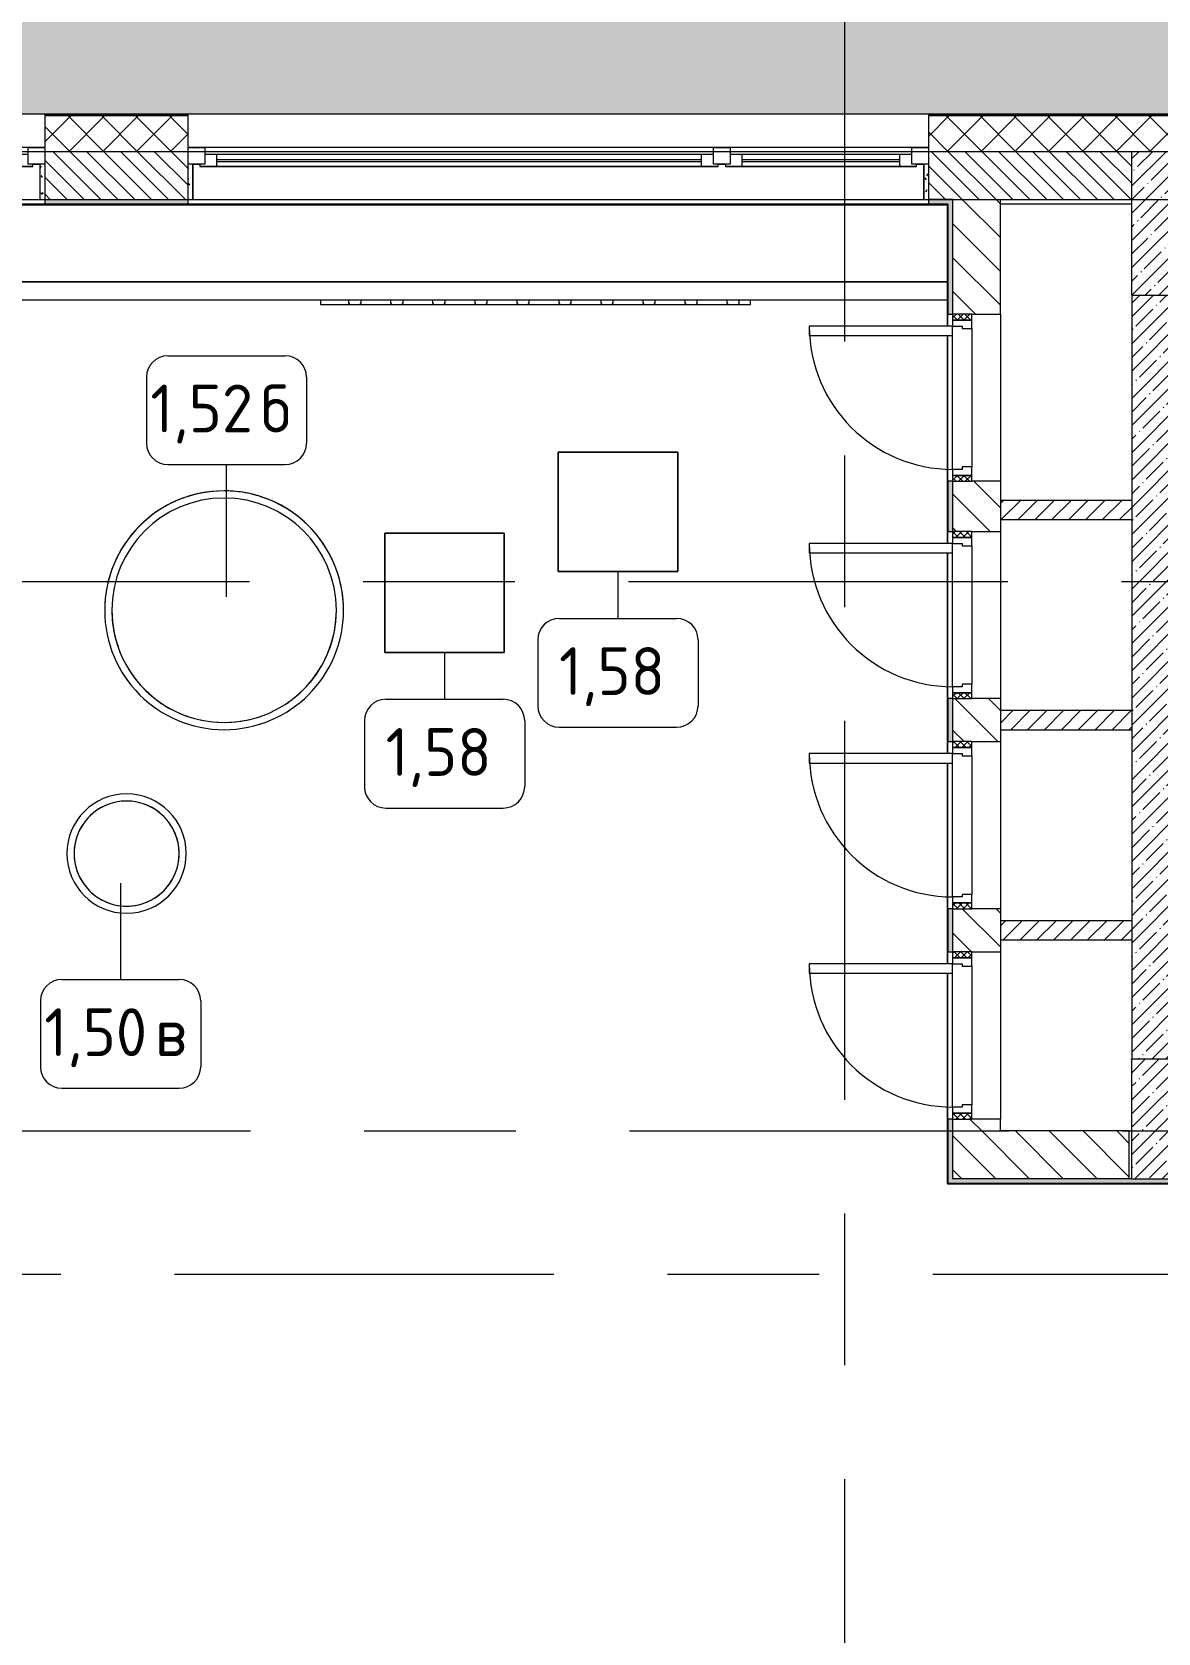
# Model space of a CAD drawing. Header units: millimetres. Extents: x 957 to 217451, y -8553 to 29000.
# Drawn here: x 38600 to 43314, y 8998 to 15701 of the extents above; entities that cross this region are included whole.
import ezdxf

# ---------------------------------------------------------------- set-up
doc = ezdxf.new("R2010")
doc.units = ezdxf.units.MM
doc.linetypes.add('Осевая', pattern=[3175, 635, -476.25, 1587.5, -476.25])
for name, color, linetype, lineweight in [('A-DETL', 7, 'Continuous', 9), ('A-DOOR', 7, 'Continuous', 9), ('A-DOOR-FRAM-2', 7, 'Continuous', 9), ('A-GLAZ', 7, 'Continuous', 9), ('A-GLAZ-1', 7, 'Continuous', 13), ('A-WALL', 7, 'Continuous', 9), ('I-FURN-IDEN', 7, 'Continuous', 9), ('I-WALL', 7, 'Continuous', 9), ('S-COLS', 7, 'Continuous', 9), ('Знаки', 7, 'Continuous', 9), ('Оси-2', 7, 'Осевая', 9)]:
    doc.layers.add(name, color=color, linetype=linetype, lineweight=lineweight)
for name, color, linetype, lineweight, true_color in [('A-DETL-GENF-2', 7, 'Continuous', 9, 0xd4d4d4), ('A-DOOR-1', 7, 'Continuous', 9, 0xc0c0c0), ('A-DOOR-FRAM-1', 7, 'Continuous', 9, 0xc0c0c0), ('A-WALL-1', 9, 'Continuous', 9, 0x808080), ('A-WALL-FNSH-1', 9, 'Continuous', 9, 0x808080), ('I-FURN-1', 9, 'Continuous', 9, 0x808080)]:
    doc.layers.add(name, color=color, linetype=linetype, lineweight=lineweight, true_color=true_color)
doc.styles.add('GOST Common_4', font='GOST_Common.ttf', dxfattribs={"height": 200})
pattern_1 = [(135, (29493.17, 0), (-70.7107, -70.7107), [])]
pattern_2 = [(135, (1951.41, 164.685), (-14.14214, -14.14214), []), (225, (1951.41, 164.685), (14.14214, -14.14214), [])]
pattern_3 = [(45, (-171.384, 164.685), (-14.1421, 14.1421), []), (135, (-171.384, 164.685), (-14.1421, -14.1421), [])]
pattern_4 = [(45, (29493.174, 0), (-35.35534, 35.35534), [])]
pattern_5 = [(0, (29493.174, 0), (121.92, 30.48), [10.058, -81.382, 10.058, -81.382, -487.68]), (0, (29493.174, 0), (121.92, 30.48), [-182.88, 10.058, -172.822, 10.058, -81.382, -213.36]), (0, (29493.174, 0), (121.92, 30.48), [-457.2, 10.058, -50.902, 10.058, -142.342]), (120, (29538.894, 15.24), (-87.356454, 90.345817), [10.058, -81.382, 10.058, -81.382, -487.68]), (120, (29538.894, 15.24), (-87.356454, 90.345817), [-182.88, 10.058, -172.822, 10.058, -81.382, -213.36]), (120, (29538.894, 15.24), (-87.356454, 90.345817), [-457.2, 10.058, -50.902, 10.058, -142.342]), (240, (29554.134, 76.2), (-34.563546, -120.825817), [10.058, -81.382, 10.058, -81.382, -487.68]), (240, (29554.134, 76.2), (-34.563546, -120.825817), [-182.88, 10.058, -172.822, 10.058, -81.382, -213.36]), (240, (29554.134, 76.2), (-34.563546, -120.825817), [-457.2, 10.058, -50.902, 10.058, -142.342])]

# ---------------------------------------------------------------- blocks, each defined once
blk = doc.blocks.new('BSC_Колонна _Прямоугольная - 600х600-V3-План расстановки мебели и оборудования 3 этажа в осях 1-12')
at = {"layer": 'S-COLS'}
h = blk.add_hatch(dxfattribs=at)
h.set_pattern_fill('FP_4', color=256, style=0, pattern_type=2)
h.set_pattern_definition([(45, (-14010, -14900), (-57.02463, 57.02463), []), (45, (-13952.975, -14900), (-57.02463, 57.02463), [100.806, -20.161, 3.353, -16.808])])
h.paths.add_polyline_path([(-155.7, -300), (300, -300), (300, 300), (-300, 300), (-300, -300)])
for p, q in [((300, 300), (-300, 300)), ((-300, 300), (-300, -300)), ((300, -300), (300, 300)), ((-300, -300), (300, -300))]:
    blk.add_line(p, q, dxfattribs=at)
blk = doc.blocks.new('120_Окно_СКБ_2Ст - 120_Окно_СКБ_2Ст 3100х2500 _мал_створка слева_ 2-22446355-План расстановки мебели и оборудования 3 этажа в осях 1-12')
at = {"layer": 'A-GLAZ'}
for p, q in [((1550, -57), (-1550, -57)), ((-1530, -127), (-1500, -127)), ((-1430, -107), (600, -107)), ((600, -117), (-1430, -117)), ((670, -127), (700, -127)), ((770, -107), (1430, -107)), ((1430, -117), (770, -117)), ((1500, -127), (1530, -127))]:
    blk.add_line(p, q, dxfattribs=at)
at = {"layer": 'A-GLAZ-1'}
for p, q in [((-1550, -127), (-1550, -57)), ((-1550, -57), (-1480, -57)), ((-1480, -57), (-1480, -127)), ((650, -127), (650, -57)), ((650, -57), (720, -57)), ((720, -57), (720, -127)), ((1480, -127), (1480, -57)), ((1480, -57), (1550, -57)), ((1550, -57), (1550, -127)), ((-1480, -127), (-1550, -127)), ((-1480, -127), (-1500, -127)), ((-1500, -127), (-1500, -137)), ((650, -87), (-1480, -87)), ((-1480, -87), (-1480, -127)), ((-1430, -137), (-1430, -87)), ((600, -137), (600, -87)), ((650, -127), (650, -87)), ((720, -127), (650, -127)), ((670, -127), (650, -127)), ((670, -137), (670, -127)), ((720, -127), (700, -127)), ((700, -127), (700, -137)), ((1480, -87), (720, -87)), ((720, -87), (720, -127)), ((770, -137), (770, -87)), ((1430, -137), (1430, -87)), ((1480, -127), (1480, -87)), ((1550, -127), (1480, -127)), ((1500, -127), (1480, -127)), ((1500, -137), (1500, -127)), ((-1500, -137), (670, -137)), ((670, -137), (-1500, -137)), ((700, -137), (1500, -137)), ((1500, -137), (700, -137))]:
    blk.add_line(p, q, dxfattribs=at)
blk = doc.blocks.new('BSC_Колонна _Прямоугольная - 500х500-V33-План расстановки мебели и оборудования 3 этажа в осях 1-12')
at = {"layer": 'S-COLS'}
h = blk.add_hatch(dxfattribs=at)
h.set_pattern_fill('FP_23', color=256, style=0, pattern_type=2)
h.set_pattern_definition([(45, (-13960, -11150), (-57.02463, 57.02463), []), (45, (-13902.975, -11150), (-57.02463, 57.02463), [100.806, -20.161, 3.353, -16.808])])
h.paths.add_polyline_path([(-29, -250), (250, -250), (250, 250), (-250, 250), (-249, -250)])
for p, q in [((250, 250), (-250, 250)), ((-250, 250), (-250, -250)), ((250, -250), (250, 250)), ((-250, -250), (250, -250))]:
    blk.add_line(p, q, dxfattribs=at)
blk = doc.blocks.new('110_Дверь_СКБ_1Ст - д-18 700x2100h_Технический шкаф ЭОМ и СС-23257539-План расстановки мебели и оборудования 3 этажа в осях 1-12')
at = {"layer": 'A-DOOR'}
h = blk.add_hatch(dxfattribs=at)
h.set_pattern_fill('FP_28', color=256, style=0, pattern_type=2)
h.set_pattern_definition(pattern_2)
h.paths.add_polyline_path([(337.5, 20), (362.5, 20), (362.5, 100), (337.5, 100)])
at = {"layer": 'A-DOOR-FRAM-2'}
h = blk.add_hatch(dxfattribs=at)
h.set_pattern_fill('FP_29', color=256, style=0, pattern_type=2)
h.set_pattern_definition(pattern_3)
h.paths.add_polyline_path([(-337.5, 20), (-312.5, 20), (-312.5, 100), (-337.5, 100)])
at = {"layer": 'A-DOOR-1'}
for p, q in [((312.5, 700), (272.5, 700)), ((272.5, 700), (272.5, 100)), ((312.5, 100), (312.5, 700)), ((272.5, 100), (312.5, 100))]:
    blk.add_line(p, q, dxfattribs=at)
blk.add_arc((312.5, 100), 600, 90, 180, dxfattribs=at)
at = {"layer": 'A-DOOR-FRAM-1'}
for p, q in [((-312.5, 100), (-337.5, 100)), ((-337.5, 100), (-337.5, 20)), ((-287.5, 100), (-312.5, 100)), ((-312.5, 100), (-312.5, 20)), ((-312.5, 20), (-312.5, 100)), ((-287.5, 60), (-287.5, 100)), ((-287.5, 100), (272.5, 100)), ((312.5, 100), (312.5, 60)), ((337.5, 100), (312.5, 100)), ((337.5, 20), (337.5, 100)), ((362.5, 100), (337.5, 100)), ((337.5, 100), (337.5, 20)), ((362.5, 20), (362.5, 100)), ((-337.5, 20), (-312.5, 20)), ((-312.5, 20), (-277.5, 20)), ((-277.5, 60), (-287.5, 60)), ((-277.5, 20), (-277.5, 60)), ((302.5, 20), (-277.5, 20)), ((312.5, 60), (302.5, 60)), ((302.5, 60), (302.5, 20)), ((302.5, 20), (337.5, 20)), ((337.5, 20), (362.5, 20))]:
    blk.add_line(p, q, dxfattribs=at)
blk = doc.blocks.new('110_Дверь_СКБ_1Ст - д-18 700x2100h_Технический шкаф ЭОМ и СС-V41-План расстановки мебели и оборудования 3 этажа в осях 1-12')
at = {"layer": 'A-DOOR'}
h = blk.add_hatch(dxfattribs=at)
h.set_pattern_fill('FP_28', color=256, style=0, pattern_type=2)
h.set_pattern_definition(pattern_2)
h.paths.add_polyline_path([(337.5, 100), (337.5, 20), (362.5, 20), (362.5, 100)])
at = {"layer": 'A-DOOR-FRAM-2'}
h = blk.add_hatch(dxfattribs=at)
h.set_pattern_fill('FP_29', color=256, style=0, pattern_type=2)
h.set_pattern_definition(pattern_3)
h.paths.add_polyline_path([(-337.5, 20), (-312.5, 20), (-312.5, 100), (-337.5, 100)])
at = {"layer": 'A-DOOR-1'}
for p, q in [((312.5, 700), (272.5, 700)), ((272.5, 700), (272.5, 100)), ((312.5, 100), (312.5, 700)), ((272.5, 100), (312.5, 100))]:
    blk.add_line(p, q, dxfattribs=at)
blk.add_arc((312.5, 100), 600, 90, 180, dxfattribs=at)
at = {"layer": 'A-DOOR-FRAM-1'}
for p, q in [((-312.5, 100), (-337.5, 100)), ((-337.5, 100), (-337.5, 20)), ((-287.5, 100), (-312.5, 100)), ((-312.5, 100), (-312.5, 20)), ((-312.5, 20), (-312.5, 100)), ((-287.5, 60), (-287.5, 100)), ((-286.6, 100), (272.5, 100)), ((312.5, 100), (312.5, 60)), ((337.5, 100), (312.5, 100)), ((337.5, 20), (337.5, 100)), ((362.5, 100), (337.5, 100)), ((337.5, 100), (337.5, 20)), ((362.5, 20), (362.5, 100)), ((-337.5, 20), (-312.5, 20)), ((-312.5, 20), (-277.5, 20)), ((-277.5, 60), (-287.5, 60)), ((-277.5, 20), (-277.5, 60)), ((302.5, 20), (-277.5, 20)), ((312.5, 60), (302.5, 60)), ((302.5, 60), (302.5, 20)), ((302.5, 20), (337.5, 20)), ((337.5, 20), (362.5, 20))]:
    blk.add_line(p, q, dxfattribs=at)
blk = doc.blocks.new('120_Окно_СКБ_1Ст - 120_Окно_СКБ_1Ст 900х2500_h_-V11-План расстановки мебели и оборудования 3 этажа в осях 1-12')
at = {"layer": 'A-GLAZ'}
for p, q in [((450, -57), (-450, -57)), ((-430, -127), (-400, -127)), ((-330, -107), (330, -107)), ((330, -117), (-330, -117)), ((400, -127), (430, -127))]:
    blk.add_line(p, q, dxfattribs=at)
at = {"layer": 'A-GLAZ-1'}
for p, q in [((-450, -127), (-450, -57)), ((-450, -57), (-380, -57)), ((-380, -57), (-380, -127)), ((380, -127), (380, -57)), ((380, -57), (450, -57)), ((450, -57), (450, -127)), ((-380, -127), (-450, -127)), ((-380, -127), (-400, -127)), ((-400, -127), (-400, -137)), ((380, -87), (-380, -87)), ((-380, -87), (-380, -127)), ((-330, -137), (-330, -87)), ((330, -137), (330, -87)), ((380, -127), (380, -87)), ((450, -127), (380, -127)), ((400, -127), (380, -127)), ((400, -137), (400, -127)), ((-400, -137), (400, -137)), ((400, -137), (-400, -137))]:
    blk.add_line(p, q, dxfattribs=at)
blk = doc.blocks.new('ПУФ2 - 1_52б-25464744-План расстановки мебели и оборудования 3 этажа в осях 1-12')
at = {"layer": 'I-FURN-1'}
for radius, start, end in [(500, 360, 180), (470, 360, 180), (470, 0, 180), (500, 90, 144), (500, 81, 90), (500, 72, 81), (500, 18, 72), (500, 144, 171), (500, 0, 18), (500, 171, 180), (500, 180, 360), (470, 180, 207), (470, 180, 360), (470, 207, 360), (500, 180, 270), (500, 270, 360)]:
    blk.add_arc((0, 0), radius, start, end, dxfattribs=at)
blk = doc.blocks.new('Съемный металлический экран с перфорацией - E1-V117-План расстановки мебели и оборудования 3 этажа в осях 1-12')
at = {"layer": 'Знаки'}
h = blk.add_hatch(dxfattribs=at)
h.set_pattern_fill('FP_36', color=256, style=0, pattern_type=2)
h.set_pattern_definition([(0, (-10295.93, -14560), (0, 50.8), [13.612, -74.376]), (60, (-10270.53, -14553.194), (-43.99409, 25.4), [13.612, -74.376]), (120, (-10263.725, -14527.794), (-43.99409, -25.4), [13.612, -74.376]), (30, (-10282.32, -14560), (9e-05, 101.59984), [13.612, -87.988]), (30, (-10307.72, -14516.01), (9e-05, 101.59984), [13.612, -87.988]), (150, (-10295.93, -14560), (-87.9881, -50.79984), [13.612, -87.988]), (150, (-10270.53, -14516.01), (-87.9881, -50.79984), [13.612, -87.988]), (90, (-10263.725, -14541.41), (-87.988, 50.8), [13.612, -87.988]), (90, (-10314.525, -14541.41), (-87.988, 50.8), [13.612, -87.988])])
h.paths.add_polyline_path([(1520.6, 0), (1800, 0), (1800, 20), (0, 20), (0, 0), (1495.5, 0)])
for p, q in [((0, 20), (0, 0)), ((0, 0), (1800, 0)), ((1800, 0), (1800, 20))]:
    blk.add_line(p, q, dxfattribs=at)
blk = doc.blocks.new('ПУФ_500 - 1_50в-V157-План расстановки мебели и оборудования 3 этажа в осях 1-12')
at = {"layer": 'I-FURN-1'}
for radius, start, end in [(250, 360, 180), (250, 0, 180), (220, 360, 180), (220, 12.85714, 167.14286), (250, 180, 360), (220, 167.14286, 180), (220, 180, 360), (220, 180, 231.42857), (220, 334.28571, 360), (220, 0, 12.85714), (250, 180, 360), (220, 231.42857, 334.28571)]:
    blk.add_arc((0, 0), radius, start, end, dxfattribs=at)
blk = doc.blocks.new('Зашивка приборов отопления34 - Зашивка приборов отопления-33324488-План расстановки мебели и оборудования 3 этажа в осях 1-12')
at = {"layer": 'A-WALL'}
for p, q in [((34187.8, 26888.4), (34187.8, 26567.4)), ((40348, 26888.4), (34187.8, 26888.4)), ((34187.8, 26567.4), (40348, 26567.4)), ((40348, 26567.4), (34187.8, 26567.4)), ((34187.8, 26567.4), (34187.8, 26492.4)), ((34187.8, 26492.4), (40348, 26492.4))]:
    blk.add_line(p, q, dxfattribs=at)
blk = doc.blocks.new('Марка_Мебель - В прямоуг_Balcon_Марка-25523697-План расстановки мебели и оборудования 3 этажа в осях 1-12')
at = {"layer": 'I-FURN-IDEN'}
for p, q in [((-2.455, 2.278), (2.455, 2.278)), ((-3.355, 1.378), (-3.355, -1.384)), ((3.355, 1.378), (3.355, -1.378)), ((-2.461, -2.278), (2.455, -2.278))]:
    blk.add_line(p, q, dxfattribs=at)
for centre, radius, start, end in [((-2.455, 1.378), 0.9, 90, 180), ((2.455, 1.378), 0.9, 0, 90), ((-2.461, -1.384), 0.893, 180, 270), ((2.455, -1.378), 0.9, 270, 0)]:
    blk.add_arc(centre, radius, start, end, dxfattribs=at)

msp = doc.modelspace()

# ---------------------------------------------------------------- hatches: boundary and pattern name
at = {"layer": 'A-DETL-GENF-2'}
msp.add_hatch(color=256, dxfattribs=at).paths.add_polyline_path([(29225.2, 14774.9), (29225.2, 15358), (67780.8, 15358), (67780.8, 23799.7), (68251.3, 23799.7), (68251.3, 23888.3), (63421.2, 23888.3), (63421.2, 27398.1), (27084.1, 27398.1), (27084.1, 14774.9), (29212.9, 14774.9)])
at = {"layer": 'A-WALL'}
h = msp.add_hatch(dxfattribs=at)
h.set_pattern_fill('FP_9', color=256, style=0, pattern_type=2)
h.set_pattern_definition([(45, (29493.17, 0), (-70.71068, 70.71068), []), (135, (29493.17, 0), (-70.71068, -70.71068), [])])
h.paths.add_polyline_path([(67780.8, 15200), (67780.8, 15350), (67303.2, 15350), (67303.2, 15200), (67763.2, 15200)])
h.paths.add_polyline_path([(44020.6, 15200), (61603.2, 15200), (61603.2, 15350), (59510.2, 15349), (59510.2, 15288), (59507.2, 15285), (58733.2, 15285), (58730.2, 15288), (58729.4, 15350), (55103.4, 15349), (55103.4, 15288), (55100.4, 15285), (53926.4, 15285), (53923.4, 15288), (53922.7, 15350), (49283.2, 15349), (49283.2, 15288), (49280.2, 15285), (48506.2, 15285), (48503.2, 15288), (48502.4, 15350), (44276.2, 15349), (44275, 15285.7), (44273.2, 15285), (44096.8, 15286.1), (44096.2, 15288), (44095.4, 15350), (42353.2, 15350), (42353.2, 15200), (43803.2, 15200)])
h.paths.add_polyline_path([(34153.2, 15200), (36253.2, 15200), (36253.2, 15350), (29533.2, 15350), (29533.2, 15293), (29383.2, 15293), (29383.2, 15200), (33553.2, 15200)])
h.paths.add_polyline_path([(63253.2, 15200), (63253.2, 15350), (63103.2, 15350), (63103.2, 15200), (63203.2, 15200)])
h.paths.add_polyline_path([(64153.2, 15200), (64903.2, 15200), (64903.2, 15350), (64153.2, 15350)])
h.paths.add_polyline_path([(38653.2, 15200), (39253.2, 15200), (39253.2, 15350), (38653.2, 15350), (38653.2, 15218)])
h.paths.add_polyline_path([(37753.2, 15200), (37753.2, 15350), (37153.2, 15350), (37153.2, 15200), (37289.8, 15200)])
h.paths.add_polyline_path([(62733.2, 15200), (62733.2, 15350), (62503.2, 15350), (62503.2, 15200), (62728.2, 15200)])
h = msp.add_hatch(dxfattribs=at)
h.set_pattern_fill('FP_7', color=256, style=0, pattern_type=2)
h.set_pattern_definition([(135, (29493.174, 0), (-35.35534, -35.35534), [])])
h.paths.add_polyline_path([(42434.4, 15000), (43203.2, 15000), (43203.2, 15200), (42353.2, 15200), (42353.2, 15000)])
h.paths.add_polyline_path([(35053.2, 15000), (35653.2, 15000), (35653.2, 15200), (34153.2, 15200), (34153.2, 15000), (35044.1, 15000)])
h.paths.add_polyline_path([(37153.2, 15000), (37753.2, 15000), (37753.2, 15200), (37153.2, 15200), (37153.2, 15007.9)])
h.paths.add_polyline_path([(38653.2, 15000), (39253.2, 15000), (39253.2, 15200), (38653.2, 15200), (38653.2, 15055.6)])
at = {"layer": 'I-WALL'}
h = msp.add_hatch(dxfattribs=at)
h.set_pattern_fill('FP_34', color=256, style=0, pattern_type=2)
h.set_pattern_definition(pattern_5)
h.paths.add_polyline_path([(38653.2, 15000), (38653.2, 15148), (38633.2, 15148), (38633.2, 15000), (38636, 15000)])
h = msp.add_hatch(dxfattribs=at)
h.set_pattern_fill('FP_34', color=256, style=0, pattern_type=2)
h.set_pattern_definition(pattern_5)
h.paths.add_polyline_path([(39253.2, 15000), (39273.2, 15000.7), (39273.2, 15148), (39253.2, 15148), (39253.2, 15074.6)])
h = msp.add_hatch(dxfattribs=at)
h.set_pattern_fill('FP_34', color=256, style=0, pattern_type=2)
h.set_pattern_definition(pattern_5)
h.paths.add_polyline_path([(42353.2, 15000), (42353.2, 15148), (42333.2, 15148), (42333.2, 15000)])
h = msp.add_hatch(dxfattribs=at)
h.set_pattern_fill('FP_34', color=256, style=0, pattern_type=2)
h.set_pattern_definition(pattern_5)
h.paths.add_polyline_path([(42353.2, 14980), (42434.4, 14980), (42434.4, 15000), (42353.2, 15000)])
h.paths.add_polyline_path([(39253.2, 14980), (39253.2, 15000), (38653.2, 15000), (38653.2, 14980)])
h.paths.add_polyline_path([(37289.8, 14980), (37753.2, 14980), (37753.2, 15000), (37153.2, 15000), (37153.2, 14980)])
h = msp.add_hatch(dxfattribs=at)
h.set_pattern_fill('FP_34', color=256, style=0, pattern_type=2)
h.set_pattern_definition(pattern_5)
h.paths.add_polyline_path([(42434.4, 10880), (42454.4, 10880), (42454.4, 11150), (42434.4, 11150), (42434.4, 10900)])
h.paths.add_polyline_path([(42454.4, 11850), (42454.4, 12030), (42434.4, 12030), (42434.4, 11850)])
h.paths.add_polyline_path([(42454.4, 12730), (42454.4, 12910), (42434.4, 12910), (42434.4, 12730)])
h.paths.add_polyline_path([(42454.4, 13610), (42454.4, 13819.9), (42434.4, 13819.9), (42434.4, 13610)])
h.paths.add_polyline_path([(42434.4, 14519.9), (42454.4, 14519.9), (42454.4, 15000), (42434.4, 15000), (42434.4, 14580)])
h = msp.add_hatch(dxfattribs=at)
h.set_pattern_fill('FP_8', color=256, style=0, pattern_type=2)
h.set_pattern_definition(pattern_1)
h.paths.add_polyline_path([(42534.4, 11100), (42654.4, 11100), (42654.4, 11150), (42454.4, 11150), (42454.4, 11100)])
h.paths.add_polyline_path([(42654.4, 11850), (42654.4, 12030), (42454.4, 12030), (42454.4, 11850), (42534.4, 11850)])
h.paths.add_polyline_path([(42534.4, 12730), (42654.4, 12730), (42654.4, 12910), (42454.4, 12910), (42454.4, 12730)])
h.paths.add_polyline_path([(42454.4, 13610), (42654.4, 13610), (42654.4, 13819.9), (42454.4, 13819.9), (42454.4, 13660)])
h.paths.add_polyline_path([(42454.4, 14519.9), (42654.4, 14519.9), (42654.4, 15000), (42454.4, 15000), (42454.4, 14580)])
h = msp.add_hatch(dxfattribs=at)
h.set_pattern_fill('FP_10', color=256, style=0, pattern_type=2)
h.set_pattern_definition([(45, (29493.17, 0), (-57.02463, 57.02463), []), (45, (29550.2, 0), (-57.02463, 57.02463), [100.806, -20.161, 3.353, -16.808])])
h.paths.add_polyline_path([(43424.1, 11400), (43424.1, 14600), (43204.1, 14600), (43204.1, 11400)])
h = msp.add_hatch(dxfattribs=at)
h.set_pattern_fill('FP_22', color=256, style=0, pattern_type=2)
h.set_pattern_definition(pattern_4)
h.paths.add_polyline_path([(42654.4, 13660), (43204.1, 13660), (43204.1, 13740), (42654.4, 13740)])
h = msp.add_hatch(dxfattribs=at)
h.set_pattern_fill('FP_22', color=256, style=0, pattern_type=2)
h.set_pattern_definition(pattern_4)
h.paths.add_polyline_path([(43204.1, 12780), (43204.1, 12860), (42654.4, 12860), (42654.4, 12780), (42674.4, 12780)])
h = msp.add_hatch(dxfattribs=at)
h.set_pattern_fill('FP_22', color=256, style=0, pattern_type=2)
h.set_pattern_definition(pattern_4)
h.paths.add_polyline_path([(43204.1, 11900), (43204.1, 11980), (42654.4, 11980), (42654.4, 11900), (42674.4, 11900)])
h = msp.add_hatch(dxfattribs=at)
h.set_pattern_fill('FP_8', color=256, style=0, pattern_type=2)
h.set_pattern_definition(pattern_1)
h.paths.add_polyline_path([(42674.4, 10900), (43194.1, 10900), (43194.1, 11100), (42454.4, 11100), (42454.4, 10900)])
h = msp.add_hatch(dxfattribs=at)
h.set_pattern_fill('FP_34', color=256, style=0, pattern_type=2)
h.set_pattern_definition(pattern_5)
h.paths.add_polyline_path([(49483.2, 10880), (49723.2, 10880), (49723.2, 10900), (46433.2, 10900), (46433.2, 10892), (46403.2, 10892), (46403.2, 10880), (49405.2, 10880)])
h.paths.add_polyline_path([(45163.2, 10880), (45453.2, 10880), (45453.2, 10892), (45423.2, 10892), (45423.2, 10900), (44884.1, 10900), (44884.1, 10892), (44854.1, 10892), (44854.1, 10880), (45143.2, 10880)])
h.paths.add_polyline_path([(42454.4, 10880), (43904.1, 10880), (43904.1, 10892), (43874.1, 10892), (43874.1, 10900), (42454.4, 10900)])

# ---------------------------------------------------------------- linework, layer by layer
at = {"layer": 'A-DETL'}
msp.add_line((29225.2, 15358), (67780.8, 15358), dxfattribs=at)
at = {"layer": 'A-WALL'}
for p, q in [((39253.2, 15353), (38653.2, 15353)), ((39253.2, 15350), (38653.2, 15350)), ((44095.2, 15353), (42353.2, 15353)), ((44096.1, 15350), (42353.2, 15350)), ((43203.2, 15200), (35653.2, 15200)), ((39253.2, 15200), (38653.2, 15200)), ((43203.2, 15200), (42353.2, 15200)), ((38653.2, 15000), (39253.2, 15000)), ((38653.2, 14980), (39253.2, 14980)), ((39253.2, 14980), (38653.2, 14980)), ((42454.4, 15000), (42353.2, 15000)), ((42353.2, 14980), (42434.4, 14980)), ((42434.4, 14980), (42353.2, 14980)), ((42454.4, 15000), (42454.4, 14519.9)), ((42454.4, 13819.9), (42454.4, 13610)), ((42654.4, 13819.9), (42654.4, 13610)), ((42454.4, 12910), (42454.4, 12730)), ((42654.4, 12910), (42654.4, 12730)), ((42454.4, 12030), (42454.4, 11850)), ((42654.4, 12030), (42654.4, 11850)), ((42433.4, 10880), (42433.4, 10879))]:
    msp.add_line(p, q, dxfattribs=at)
at = {"layer": 'A-WALL-1'}
for p, q in [((38653.2, 15350), (38653.2, 14980)), ((39253.2, 14980), (39253.2, 15350)), ((42353.2, 15350), (42353.2, 14980)), ((38633.2, 15148), (38633.2, 15000)), ((38653.2, 15148), (38633.2, 15148)), ((39273.2, 15148), (39253.2, 15148)), ((39273.2, 15000), (39273.2, 15148)), ((42353.2, 15148), (42333.2, 15148)), ((42333.2, 15148), (42333.2, 15000)), ((38633.2, 15000), (38653.2, 15000)), ((39253.2, 15000), (39273.2, 15000)), ((42333.2, 15000), (42353.2, 15000)), ((42434.4, 14980), (42434.4, 14519.9)), ((42454.4, 15000), (43203.2, 15000)), ((42654.4, 14519.9), (42654.4, 15000)), ((43204.1, 14600), (43204.1, 11400)), ((42434.4, 14519.9), (42454.4, 14519.9)), ((42534.4, 14519.9), (42654.4, 14519.9)), ((42434.4, 13819.9), (42434.4, 13610)), ((42454.4, 13819.9), (42434.4, 13819.9)), ((42654.4, 13819.9), (42534.4, 13819.9)), ((43204.1, 13740), (42654.4, 13740)), ((42434.4, 13610), (42454.4, 13610)), ((42534.4, 13610), (42654.4, 13610)), ((42654.4, 13660), (43204.1, 13660)), ((42434.4, 12910), (42434.4, 12730)), ((42454.4, 12910), (42434.4, 12910)), ((42654.4, 12910), (42534.4, 12910)), ((43204.1, 12860), (42654.4, 12860)), ((42654.4, 12780), (43204.1, 12780)), ((42434.4, 12730), (42454.4, 12730)), ((42534.4, 12730), (42654.4, 12730)), ((42434.4, 12030), (42434.4, 11850)), ((42454.4, 12030), (42434.4, 12030)), ((42654.4, 12030), (42534.4, 12030)), ((43204.1, 11980), (42654.4, 11980)), ((42654.4, 11900), (43204.1, 11900)), ((42434.4, 11850), (42454.4, 11850)), ((42534.4, 11850), (42654.4, 11850)), ((42434.4, 11150), (42434.4, 10880)), ((42454.4, 11150), (42434.4, 11150)), ((42454.4, 11150), (42454.4, 10900)), ((42654.4, 11150), (42534.4, 11150)), ((42654.4, 11100), (42654.4, 11150)), ((43194.1, 11100), (42654.4, 11100)), ((43194.1, 10900), (43194.1, 11100)), ((43203.2, 10900), (42454.4, 10900))]:
    msp.add_line(p, q, dxfattribs=at)
at = {"layer": 'A-WALL-FNSH-1'}
for p, q in [((38653.2, 15358), (38653.2, 15350)), ((39253.2, 15350), (39253.2, 15358)), ((42353.2, 15358), (42353.2, 15350)), ((38632.2, 15148), (38632.2, 15000)), ((38633.2, 15148), (38632.2, 15148)), ((39274.2, 15148), (39273.2, 15148)), ((39274.2, 15000), (39274.2, 15148)), ((42333.2, 15148), (42332.2, 15148)), ((42332.2, 15148), (42332.2, 15000)), ((38632.2, 15000), (38633.2, 15000)), ((38653.2, 14980), (38653.2, 14979)), ((38653.2, 14979), (39253.2, 14979)), ((39253.2, 14979), (39253.2, 14980)), ((39273.2, 15000), (39274.2, 15000)), ((42332.2, 15000), (42333.2, 15000)), ((42353.2, 14980), (42353.2, 14979)), ((42353.2, 14979), (42434.4, 14979)), ((42432.4, 14980), (42432.4, 14519.9)), ((42433.4, 14519.9), (42433.4, 14980)), ((42432.4, 14519.9), (42433.4, 14519.9)), ((42433.4, 13819.9), (42432.4, 13819.9)), ((42432.4, 13819.9), (42432.4, 13610)), ((42433.4, 13610), (42433.4, 13819.9)), ((42432.4, 13610), (42433.4, 13610)), ((42433.4, 12910), (42432.4, 12910)), ((42432.4, 12910), (42432.4, 12730)), ((42433.4, 12730), (42433.4, 12910)), ((42432.4, 12730), (42433.4, 12730)), ((42433.4, 12030), (42432.4, 12030)), ((42432.4, 12030), (42432.4, 11850)), ((42433.4, 11850), (42433.4, 12030)), ((42432.4, 11850), (42433.4, 11850)), ((42433.4, 11150), (42432.4, 11150)), ((42432.4, 11150), (42432.4, 10879)), ((42433.4, 10880), (42433.4, 11150)), ((42432.4, 10879), (43904.1, 10879)), ((43904.1, 10880), (42433.4, 10880))]:
    msp.add_line(p, q, dxfattribs=at)
at = {"layer": 'I-FURN-1'}
for p, q in [((41303.2, 13942.1), (40803.2, 13942.1)), ((40803.2, 13942.1), (40803.2, 13442.1)), ((40803.2, 13442.1), (40803.2, 13942.1)), ((40803.2, 13942.1), (41303.2, 13942.1)), ((41303.2, 13442.1), (41303.2, 13942.1)), ((41303.2, 13942.1), (41303.2, 13442.1)), ((40577.1, 13603.5), (40077.1, 13603.5)), ((40077.1, 13603.5), (40077.1, 13103.5)), ((40077.1, 13103.5), (40077.1, 13603.5)), ((40077.1, 13603.5), (40577.1, 13603.5)), ((40577.1, 13103.5), (40577.1, 13603.5)), ((40577.1, 13603.5), (40577.1, 13103.5)), ((40803.2, 13442.1), (41303.2, 13442.1)), ((41303.2, 13442.1), (40803.2, 13442.1)), ((40077.1, 13103.5), (40577.1, 13103.5)), ((40577.1, 13103.5), (40077.1, 13103.5))]:
    msp.add_line(p, q, dxfattribs=at)
at = {"layer": 'I-FURN-IDEN'}
for p, q in [((39414.3, 13336.8), (39414.3, 13890.1)), ((41053.2, 13442.1), (41053.2, 13246.1)), ((40327.1, 13103.5), (40327.1, 12907.5)), ((38970.6, 12137.2), (38970.6, 11734.2))]:
    msp.add_line(p, q, dxfattribs=at)
at = {"layer": 'I-WALL'}
for p, q in [((38653.2, 14980), (37753.2, 14980)), ((38653.2, 14979), (37753.2, 14979)), ((37773.2, 15000), (38633.2, 15000)), ((42353.2, 14980), (39253.2, 14980)), ((42353.2, 14979), (39253.2, 14979)), ((39273.2, 15000), (42333.2, 15000)), ((43203.2, 14980), (42654.4, 14980)), ((42433.7, 14579), (36274.2, 14579)), ((42433.7, 14579), (42433.7, 14580)), ((42432.4, 14469.9), (42432.4, 14519.9)), ((42433.4, 14519.9), (42433.4, 14469.9)), ((42434.4, 14469.9), (42434.4, 14519.9)), ((42654.4, 14519.9), (42654.4, 13819.9)), ((42432.4, 13819.9), (42432.4, 14429.9)), ((42433.4, 14429.9), (42433.4, 13819.9)), ((42434.4, 13819.9), (42434.4, 14429.9)), ((42432.4, 13560), (42432.4, 13610)), ((42433.4, 13610), (42433.4, 13560)), ((42434.4, 13560), (42434.4, 13610)), ((42654.4, 13610), (42654.4, 12910)), ((42432.4, 12910), (42432.4, 13520)), ((42433.4, 13520), (42433.4, 12910)), ((42434.4, 12910), (42434.4, 13520)), ((42432.4, 12680), (42432.4, 12730)), ((42433.4, 12730), (42433.4, 12680)), ((42434.4, 12680), (42434.4, 12730)), ((42654.4, 12730), (42654.4, 12030)), ((42432.4, 12030), (42432.4, 12640)), ((42433.4, 12640), (42433.4, 12030)), ((42434.4, 12030), (42434.4, 12640)), ((42432.4, 11800), (42432.4, 11850)), ((42433.4, 11850), (42433.4, 11800)), ((42434.4, 11800), (42434.4, 11850)), ((42654.4, 11850), (42654.4, 11150)), ((42432.4, 11150), (42432.4, 11760)), ((42433.4, 11760), (42433.4, 11150)), ((42434.4, 11150), (42434.4, 11760))]:
    msp.add_line(p, q, dxfattribs=at)
at = {"layer": 'Оси-2'}
for p, q in [((42003.2, 593.7), (42003.2, 24898.1)), ((27186.1, 15000), (65153.2, 15000)), ((27286.5, 13400), (65153.2, 13400)), ((27290.7, 11100), (65753.2, 11100)), ((28560.7, 10500), (65753.2, 10500))]:
    msp.add_line(p, q, dxfattribs=at)

# ---------------------------------------------------------------- block references
at = {"layer": 'A-DOOR-1', "rotation": 89.99999999999991}
for name, p in [('110_Дверь_СКБ_1Ст - д-18 700x2100h_Технический шкаф ЭОМ и СС-V41-План расстановки мебели и оборудования 3 этажа в осях 1-12', (42554.4, 14157.4)), ('110_Дверь_СКБ_1Ст - д-18 700x2100h_Технический шкаф ЭОМ и СС-23257539-План расстановки мебели и оборудования 3 этажа в осях 1-12', (42554.4, 13247.5)), ('110_Дверь_СКБ_1Ст - д-18 700x2100h_Технический шкаф ЭОМ и СС-23257539-План расстановки мебели и оборудования 3 этажа в осях 1-12', (42554.4, 12367.5)), ('110_Дверь_СКБ_1Ст - д-18 700x2100h_Технический шкаф ЭОМ и СС-23257539-План расстановки мебели и оборудования 3 этажа в осях 1-12', (42554.4, 11487.5))]:
    msp.add_blockref(name, p, dxfattribs=at)
at = {"layer": 'A-GLAZ'}
for name, p in [('120_Окно_СКБ_1Ст - 120_Окно_СКБ_1Ст 900х2500_h_-V11-План расстановки мебели и оборудования 3 этажа в осях 1-12', (38203.2, 15275)), ('120_Окно_СКБ_2Ст - 120_Окно_СКБ_2Ст 3100х2500 _мал_створка слева_ 2-22446355-План расстановки мебели и оборудования 3 этажа в осях 1-12', (40803.2, 15275))]:
    msp.add_blockref(name, p, dxfattribs=at)
at = {"layer": 'A-WALL'}
msp.add_blockref('Зашивка приборов отопления34 - Зашивка приборов отопления-33324488-План расстановки мебели и оборудования 3 этажа в осях 1-12', (2086.4, -11912.4), dxfattribs=at)
at = {"layer": 'I-FURN-1'}
for name, p in [('ПУФ2 - 1_52б-25464744-План расстановки мебели и оборудования 3 этажа в осях 1-12', (39404.1, 13280)), ('ПУФ_500 - 1_50в-V157-План расстановки мебели и оборудования 3 этажа в осях 1-12', (38995.8, 12261.4))]:
    msp.add_blockref(name, p, dxfattribs=at)
at = {"layer": 'I-FURN-IDEN', "xscale": 99.99999999999993, "yscale": 99.99999999999993, "zscale": 99.99999999999993}
for p in [(39414.3, 14117.8), (41053.2, 13018.3), (40327.1, 12679.7), (38970.6, 11506.4)]:
    msp.add_blockref('Марка_Мебель - В прямоуг_Balcon_Марка-25523697-План расстановки мебели и оборудования 3 этажа в осях 1-12', p, dxfattribs=at)
at = {"layer": 'S-COLS'}
for name, p in [('BSC_Колонна _Прямоугольная - 600х600-V3-План расстановки мебели и оборудования 3 этажа в осях 1-12', (43503.2, 14900)), ('BSC_Колонна _Прямоугольная - 500х500-V33-План расстановки мебели и оборудования 3 этажа в осях 1-12', (43453.2, 11150))]:
    msp.add_blockref(name, p, dxfattribs=at)
at = {"layer": 'Знаки'}
msp.add_blockref('Съемный металлический экран с перфорацией - E1-V117-План расстановки мебели и оборудования 3 этажа в осях 1-12', (39807.7, 14560), dxfattribs=at)

# ---------------------------------------------------------------- texts
at = {"layer": 'I-FURN-IDEN', "char_height": 200, "attachment_point": 1, "style": 'GOST Common_4'}
for s, insert, width in [('1,52', (39095.3, 14224.9), 561.181), ('\\fGOST Common|b0|i0|c204|p34|;б', (39558.4, 14224.9), 176.371), ('1,58', (40806.7, 13125.3), 561.181), ('1,58', (40080.6, 12786.8), 561.181), ('1,50', (38651.6, 11613.5), 561.181), ('\\fGOST Common|b0|i0|c204|p34|;в', (39114.7, 11613.5), 176.371)]:
    msp.add_mtext(s, dxfattribs=dict(at, insert=insert, width=width))

doc.saveas('drawing.dxf')
